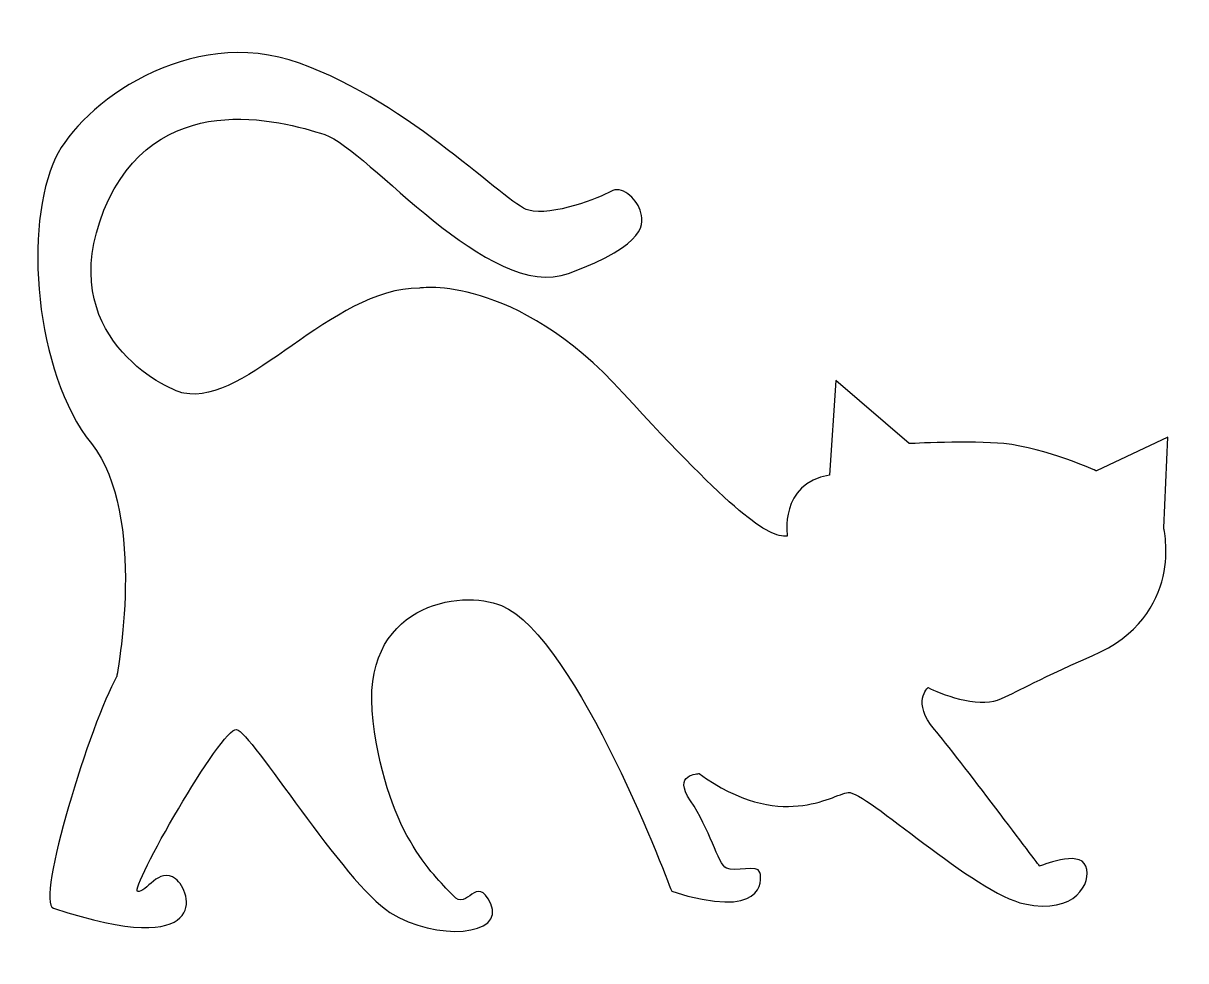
# Model space of a CAD drawing. Header units: centimetres. Extents: x -3.2 to 3.34, y -2.76 to 2.52.
import ezdxf

# ---------------------------------------------------------------- set-up
doc = ezdxf.new("R2010")
doc.units = ezdxf.units.CM
doc.header["$MEASUREMENT"] = 0
doc.layers.add('Layer 1', color=7, linetype='Continuous')

msp = doc.modelspace()

# ---------------------------------------------------------------- linework, layer by layer
at = {"layer": 'Layer 1'}
msp.add_open_spline([(-0.97298, 1.02772), (-0.97298, 1.02772), (-0.44056, 1.11051), (0.17468, 0.43614), (0.17468, 0.43614), (0.78994, -0.23828), (0.99108, -0.38021), (1.09755, -0.36843), (1.09755, -0.36843), (1.09755, -0.36843), (1.05024, -0.07265), (1.33422, -0.02524), (1.33422, -0.02524), (1.33422, -0.02524), (1.3697, 0.50721), (1.3697, 0.50721), (1.3697, 0.50721), (1.3697, 0.50721), (1.78377, 0.15219), (1.78377, 0.15219), (1.78377, 0.15219), (1.78377, 0.15219), (2.13344, 0.17039), (2.31622, 0.15219), (2.31622, 0.15219), (2.55284, 0.12851), (2.83681, -0.00159), (2.83681, -0.00159), (2.83681, -0.00159), (2.83681, -0.00159), (3.23908, 0.18764), (3.23908, 0.18764), (3.23908, 0.18764), (3.23908, 0.18764), (3.21543, -0.32115), (3.21543, -0.32115), (3.21543, -0.32115), (3.21543, -0.32115), (3.3397, -0.81465), (2.8131, -1.0428), (2.8131, -1.0428), (2.45816, -1.19658), (2.399, -1.24399), (2.28071, -1.29127), (2.28071, -1.29127), (2.1725, -1.33458), (1.94943, -1.25574), (1.89024, -1.22031), (1.89024, -1.22031), (1.89024, -1.22031), (1.79562, -1.3031), (1.92575, -1.4569), (1.92575, -1.4569), (2.0559, -1.6107), (2.51733, -2.22599), (2.51733, -2.22599), (2.51733, -2.22599), (2.51733, -2.22599), (2.74212, -2.1313), (2.77763, -2.22599), (2.77763, -2.22599), (2.81311, -2.32063), (2.7185, -2.49806), (2.43449, -2.43893), (2.43449, -2.43893), (2.15057, -2.37985), (1.5353, -1.80001), (1.44066, -1.81187), (1.44066, -1.81187), (1.34602, -1.8237), (1.06204, -2.03666), (0.60061, -1.70535), (0.60061, -1.70535), (0.60061, -1.70535), (0.44681, -1.70535), (0.55328, -1.85923), (0.55328, -1.85923), (0.65977, -2.01298), (0.70711, -2.21406), (0.75444, -2.23777), (0.75444, -2.23777), (0.8018, -2.2615), (0.93192, -2.21406), (0.94372, -2.2615), (0.94372, -2.2615), (0.95555, -2.30883), (0.96743, -2.53357), (0.44681, -2.36792), (0.44681, -2.36792), (0.44681, -2.36792), (-0.08558, -0.93634), (-0.51154, -0.75886), (-0.51154, -0.75886), (-0.73583, -0.66538), (-1.31611, -0.74701), (-1.2333, -1.4096), (-1.2333, -1.4096), (-1.15046, -2.07217), (-0.86651, -2.29699), (-0.78369, -2.39163), (-0.78369, -2.39163), (-0.70085, -2.4863), (-0.65351, -2.26151), (-0.5707, -2.43894), (-0.5707, -2.43894), (-0.48789, -2.61642), (-0.87833, -2.65193), (-1.13863, -2.4863), (-1.13863, -2.4863), (-1.39893, -2.32064), (-1.91952, -1.46871), (-2.00236, -1.45691), (-2.00236, -1.45691), (-2.08515, -1.44508), (-2.60577, -2.35612), (-2.55843, -2.36795), (-2.55843, -2.36795), (-2.51107, -2.37986), (-2.44013, -2.22603), (-2.34547, -2.29699), (-2.34547, -2.29699), (-2.25083, -2.36795), (-2.14365, -2.75871), (-3.03172, -2.46265), (-3.03172, -2.46265), (-3.13819, -2.42712), (-2.81876, -1.40961), (-2.67673, -1.16116), (-2.67673, -1.16116), (-2.67673, -1.16116), (-2.49925, -0.25015), (-2.81873, 0.15218), (-2.81873, 0.15218), (-3.13816, 0.5544), (-3.20216, 1.38146), (-3.01987, 1.76127), (-3.01987, 1.76127), (-2.87787, 2.05707), (-2.27449, 2.51851), (-1.6474, 2.29369), (-1.6474, 2.29369), (-1.02034, 2.06893), (-0.48789, 1.50097), (-0.35774, 1.46546), (-0.35774, 1.46546), (-0.22762, 1.42995), (0.04453, 1.5365), (0.10369, 1.57195), (0.10369, 1.57195), (0.16282, 1.60746), (0.24564, 1.53647), (0.26935, 1.46546), (0.26935, 1.46546), (0.293, 1.39447), (0.31666, 1.27615), (-0.13292, 1.11049), (-0.13292, 1.11049), (-0.58255, 0.94489), (-1.25695, 1.80862), (-1.50542, 1.89143), (-1.50542, 1.89143), (-1.75389, 1.97424), (-2.46377, 2.1635), (-2.74777, 1.46545), (-2.74777, 1.46545), (-3.03172, 0.7674), (-2.40511, 0.45749), (-2.29816, 0.43611), (-2.29816, 0.43611), (-1.94318, 0.36515), (-1.46992, 1.02772), (-0.97298, 1.02772)], degree=3, knots=[0, 0, 0, 0, 0.0227273, 0.0227273, 0.0227273, 0.0227273, 0.0454545, 0.0454545, 0.0454545, 0.0454545, 0.0681818, 0.0681818, 0.0681818, 0.0681818, 0.0909091, 0.0909091, 0.0909091, 0.0909091, 0.1136364, 0.1136364, 0.1136364, 0.1136364, 0.1363636, 0.1363636, 0.1363636, 0.1363636, 0.1590909, 0.1590909, 0.1590909, 0.1590909, 0.1818182, 0.1818182, 0.1818182, 0.1818182, 0.2045455, 0.2045455, 0.2045455, 0.2045455, 0.2272727, 0.2272727, 0.2272727, 0.2272727, 0.25, 0.25, 0.25, 0.25, 0.2727273, 0.2727273, 0.2727273, 0.2727273, 0.2954545, 0.2954545, 0.2954545, 0.2954545, 0.3181818, 0.3181818, 0.3181818, 0.3181818, 0.3409091, 0.3409091, 0.3409091, 0.3409091, 0.3636364, 0.3636364, 0.3636364, 0.3636364, 0.3863636, 0.3863636, 0.3863636, 0.3863636, 0.4090909, 0.4090909, 0.4090909, 0.4090909, 0.4318182, 0.4318182, 0.4318182, 0.4318182, 0.4545455, 0.4545455, 0.4545455, 0.4545455, 0.4772727, 0.4772727, 0.4772727, 0.4772727, 0.5, 0.5, 0.5, 0.5, 0.5227273, 0.5227273, 0.5227273, 0.5227273, 0.5454545, 0.5454545, 0.5454545, 0.5454545, 0.5681818, 0.5681818, 0.5681818, 0.5681818, 0.5909091, 0.5909091, 0.5909091, 0.5909091, 0.6136364, 0.6136364, 0.6136364, 0.6136364, 0.6363636, 0.6363636, 0.6363636, 0.6363636, 0.6590909, 0.6590909, 0.6590909, 0.6590909, 0.6818182, 0.6818182, 0.6818182, 0.6818182, 0.7045455, 0.7045455, 0.7045455, 0.7045455, 0.7272727, 0.7272727, 0.7272727, 0.7272727, 0.75, 0.75, 0.75, 0.75, 0.7727273, 0.7727273, 0.7727273, 0.7727273, 0.7954545, 0.7954545, 0.7954545, 0.7954545, 0.8181818, 0.8181818, 0.8181818, 0.8181818, 0.8409091, 0.8409091, 0.8409091, 0.8409091, 0.8636364, 0.8636364, 0.8636364, 0.8636364, 0.8863636, 0.8863636, 0.8863636, 0.8863636, 0.9090909, 0.9090909, 0.9090909, 0.9090909, 0.9318182, 0.9318182, 0.9318182, 0.9318182, 0.9545455, 0.9545455, 0.9545455, 0.9545455, 1, 1, 1, 1], dxfattribs=at)

doc.saveas('drawing.dxf')
